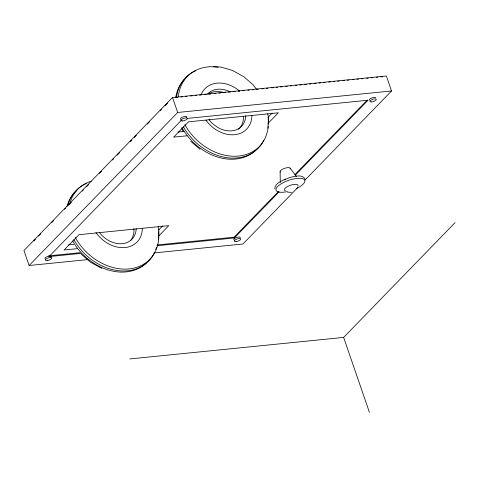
<?xml version="1.0" encoding="UTF-8"?>
<svg xmlns="http://www.w3.org/2000/svg" width="479" height="479" viewBox="0 0 479 479"><rect width="100%" height="100%" fill="white"/><g stroke="black" fill="none" stroke-linecap="round" stroke-linejoin="round"><path stroke-width="0.72" d="M158.369 241.087L158.89 230.195L158.118 226.639M267.935 128.228L268.456 117.337L267.683 113.78M305.003 180.092L391.535 90.962L386.373 75.981L172.512 97.5L23.95 250.523L29.111 265.51L87.861 259.594M33.883 240.955L35.446 239.35M38.565 236.129L40.649 233.986M51.582 222.729L53.66 220.585M64.593 209.323L65.635 208.251M68.754 205.036L71.359 202.354M82.286 191.097L83.328 190.025M86.454 186.81L88.537 184.66M99.464 173.404L101.548 171.26M112.475 159.998L113.517 158.926M117.163 155.178L119.762 152.496M130.174 141.772L131.737 140.161M134.336 137.485L136.419 135.335M147.352 124.079L149.43 121.935M160.363 110.679L161.405 109.601M165.045 105.853L167.65 103.171M29.111 265.51L177.673 112.481L391.535 90.962M49.014 256.6L181.158 120.486M158.513 230.13L162.609 225.908M268.078 117.271L272.174 113.05M158.525 236.207L168.77 225.651L78.945 234.692L64.09 249.996L77.454 248.649M268.09 123.348L278.335 112.799L188.51 121.834L173.655 137.138L187.02 135.791M157.429 244.919L234.099 237.201L278.323 191.654M294.974 174.5L367.285 100.015M156.944 245.739L234.357 237.949L279.101 191.863M295.232 175.254L368.064 100.225L187.187 118.427M297.704 187.612L242.973 243.991L154.046 252.936M129.767 358.939L343.629 337.42L455.05 222.651M285.502 178.972C281.413 181.11 274.778 183.475 274.772 188.977M288.927 177.721C293.795 176.691 302.051 173.596 305.183 179.122M291.507 192.39L287.43 192.103M175.823 97.512L178.056 97.285M181.026 96.986L182.511 96.836M185.481 96.536L186.966 96.387M190.684 96.016L192.169 95.866M195.139 95.566L196.624 95.417M199.593 95.117L201.078 94.968M204.796 94.597L206.281 94.447M209.251 94.147L210.736 93.998M214.448 93.627L215.933 93.477M218.909 93.177L220.394 93.028M224.106 92.651L225.591 92.501M228.561 92.202L230.052 92.052M233.022 91.752L235.249 91.531M238.219 91.232L239.704 91.082M242.673 90.782L244.164 90.633M247.877 90.262L249.361 90.112M252.331 89.812L253.816 89.663M256.792 89.363L258.277 89.214M261.989 88.843L263.474 88.693M266.444 88.393L267.929 88.244M271.647 87.867L273.132 87.717M276.102 87.418L277.586 87.268M280.556 86.974L282.041 86.825M285.759 86.448L287.244 86.298M290.214 85.998L291.699 85.849M295.411 85.478L296.902 85.328M299.872 85.028L301.357 84.879M304.327 84.579L306.554 84.358M309.524 84.059L311.015 83.909M313.984 83.609L316.212 83.382M319.182 83.083L320.667 82.939M323.642 82.639L325.127 82.49M328.839 82.113L330.324 81.963M333.294 81.664L334.779 81.514M337.755 81.214L339.24 81.065M342.952 80.694L344.437 80.544M347.407 80.244L348.892 80.095M352.61 79.724L354.095 79.574M357.065 79.275L358.549 79.125M361.519 78.825L363.004 78.676M366.722 78.305L368.207 78.155M371.177 77.855L372.662 77.706M376.374 77.329L377.865 77.179M380.835 76.88L382.32 76.73M178.044 132.042L183.984 131.444M68.479 244.901L73.676 244.38M48.756 255.852L80.017 252.708M49.756 256.528L81.023 253.379M209.694 66.671L220.903 67.072L232.369 70.413L243.697 76.646L252.966 84.639L256.457 89.178M101.799 268.408L90.477 262.169L81.202 254.175M190.768 141.317L200.042 149.31M290.04 168.045L296.513 176.679M181.781 128.498L183.02 131.108M343.629 337.42L369.423 412.329M234.099 237.201L234.357 237.949M172.512 97.5L177.673 112.481M280.101 171.686L280.305 182.613M180.936 119.391A3.377 1.168 -19 0 1 183.511 116.738A3.377 1.168 -19 0 1 186.499 117.63M369.495 100.195A3.377 1.168 -19 0 1 372.003 97.872A3.377 1.168 -19 0 1 375.77 97.896M45.373 259.025A3.377 1.168 -19 0 1 47.942 256.373A3.377 1.168 -19 0 1 50.936 257.271M234.285 240.015A3.377 1.168 -19 0 1 236.44 237.512A3.377 1.168 -19 0 1 240.135 237.877M268.228 126.468A50.217 38.937 44.2 0 1 233.554 156.25A50.217 38.937 44.2 0 1 184.804 124.552M178.392 96.518A50.217 38.937 44.2 0 1 209.353 66.815M213.634 66.755A50.217 38.937 44.2 0 1 218.005 67.126M268.096 117.469A50.217 38.937 44.2 0 1 268.378 124.229M251.882 115.409A29.033 22.513 44.2 0 1 234.776 134.677A29.033 22.513 44.2 0 1 205.934 120.235M201.072 94.878A29.033 22.513 44.2 0 1 239.596 91.058M263.701 140.497A50.654 39.272 44.2 0 1 225.489 157.465A50.654 39.272 44.2 0 1 183.403 126.809M176.583 97.644A50.654 39.272 44.2 0 1 195.851 70.676M254.918 150.927A50.217 38.937 44.2 0 1 181.924 127.522M175.781 97.303A50.217 38.937 44.2 0 1 184.367 79.514M245.757 115.78A23.429 18.166 44.2 0 1 231.926 130.827A23.429 18.166 44.2 0 1 208.976 119.564M207.664 93.98A23.429 18.166 44.2 0 1 230.423 91.98M208.066 94.129A23.357 18.106 44.2 0 1 223.448 92.423M243.446 116.541A23.357 18.106 44.2 0 1 238.536 129.288M158.387 241.518A50.217 38.937 44.2 0 1 122.834 269.066A50.217 38.937 44.2 0 1 75.239 237.41M70 202.982A50.217 38.937 44.2 0 1 91.261 181.212M158.681 231.764A50.217 38.937 44.2 0 1 158.663 239.326M154.442 252.726A50.654 39.272 44.2 0 1 116.319 270.39A50.654 39.272 44.2 0 1 73.838 239.668M67.826 205.683A50.654 39.272 44.2 0 1 86.28 183.535M156.417 247.392A50.654 39.272 44.2 0 1 155.777 249.445M146.406 262.791A50.217 38.937 44.2 0 1 72.724 241.039M66.934 206.641A50.217 38.937 44.2 0 1 76.365 190.864M142.317 228.267A29.033 22.513 44.2 0 1 124.917 247.565A29.033 22.513 44.2 0 1 95.968 232.531M136.192 228.639A23.429 18.166 44.2 0 1 122.355 243.685A23.429 18.166 44.2 0 1 99.41 232.423M133.892 228.651A23.429 18.166 44.2 0 1 130.438 240.739M280.329 172.117A5.347 1.844 -19 0 1 284.963 168.213A5.347 1.844 -19 0 1 290.154 169.015M284.364 179.918A9.167 3.167 -19 0 1 285.897 179.164M286.43 178.93A9.167 3.167 -19 0 1 288.675 178.11M287.286 191.606A15.196 5.245 -19 0 1 277.892 186.277A15.196 5.245 -19 0 1 301.093 178.374A15.196 5.245 -19 0 1 296.531 188.457M285.424 190.756A7.221 2.491 -19 0 1 290.029 185.397A7.221 2.491 -19 0 1 297.932 186.175M182.679 120.948A3.377 1.168 -19 0 0 187.373 118.403A3.377 1.168 -19 0 0 182.439 118.9A3.377 1.168 -19 0 0 182.679 120.948M371.59 101.937A3.377 1.168 -19 0 0 376.284 99.398A3.377 1.168 -19 0 0 371.351 99.895A3.377 1.168 -19 0 0 371.59 101.937M47.116 260.588A3.377 1.168 -19 0 0 51.81 258.043A3.377 1.168 -19 0 0 46.87 258.54A3.377 1.168 -19 0 0 47.116 260.588M236.027 241.578A3.377 1.168 -19 0 0 240.721 239.033A3.377 1.168 -19 0 0 235.782 239.53A3.377 1.168 -19 0 0 236.027 241.578"/></g></svg>
